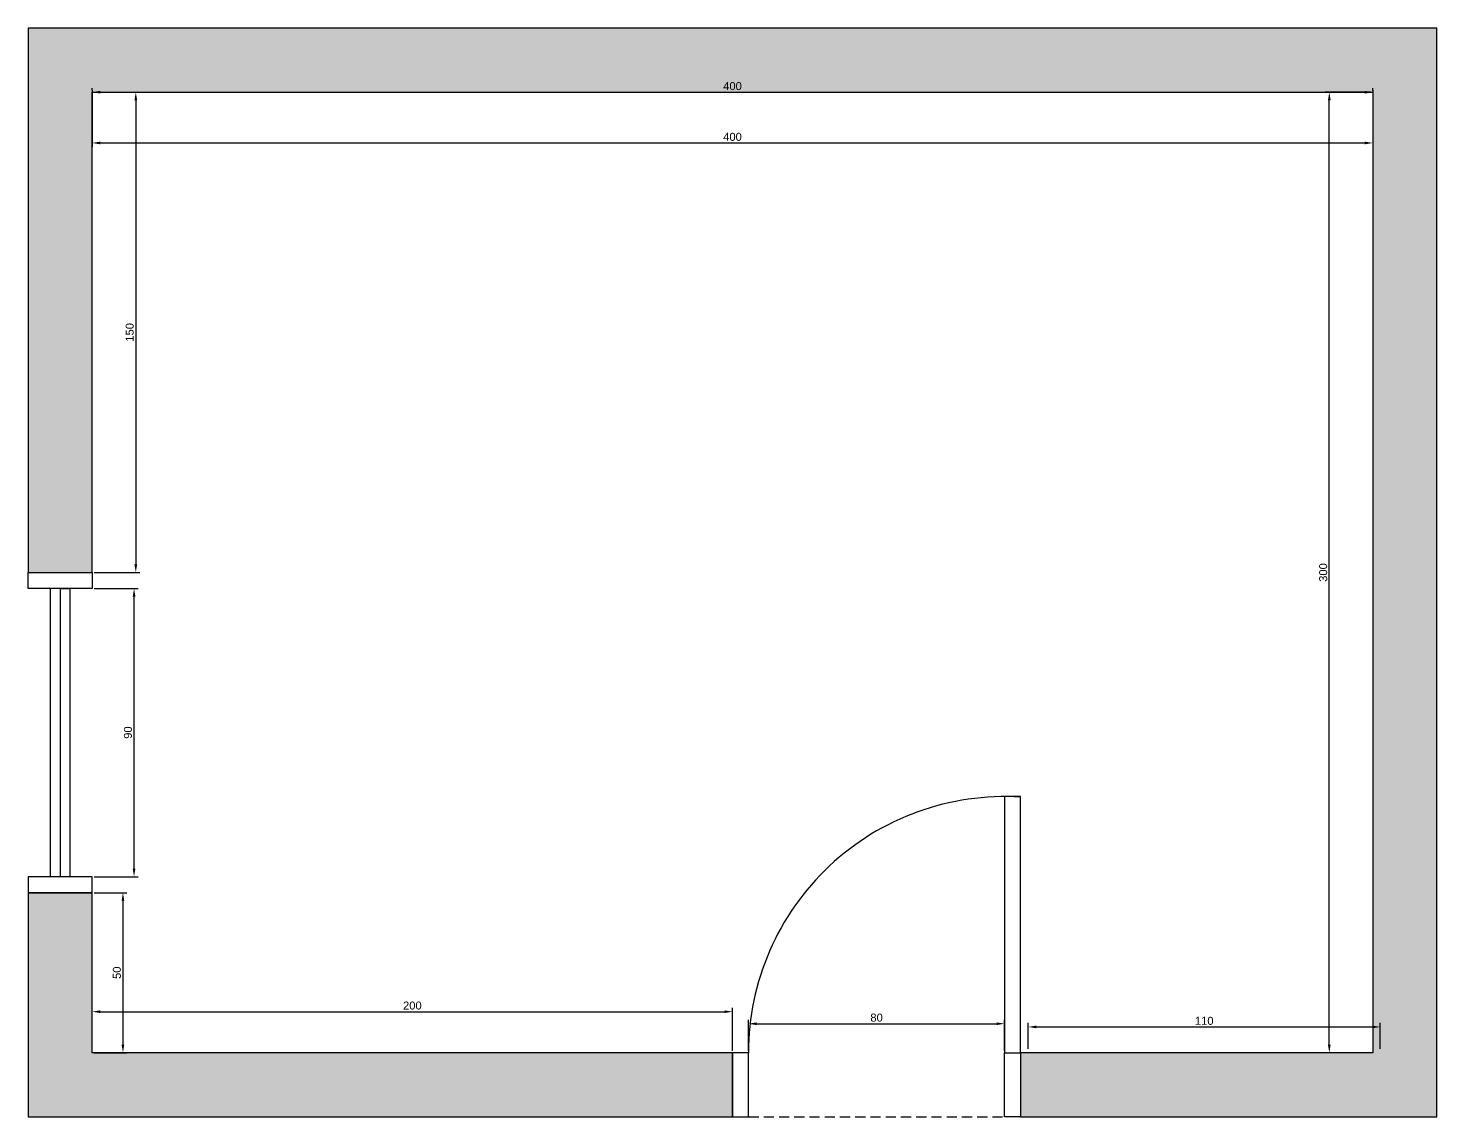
# Model space of a CAD drawing. Header units: centimetres. Extents: x 3981 to 6240, y 1121 to 1550.
# Drawn here: x 5112.7 to 5552.7, y 1155.4 to 1495.4 of the extents above; entities that cross this region are included whole.
import ezdxf

# ---------------------------------------------------------------- set-up
doc = ezdxf.new("R2010")
doc.units = ezdxf.units.CM
doc.linetypes.add('HIDDEN2', pattern=[4.7625, 3.175, -1.5875])
for name, color, linetype in [('Duvar', 7, 'Continuous'), ('Hatch', 7, 'Continuous'), ('Kapı', 10, 'Continuous'), ('Pencere', 10, 'Continuous')]:
    doc.layers.add(name, color=color, linetype=linetype)
doc.styles.get("Standard").update_dxf_attribs({"font": 'arial.ttf'})
doc.dimstyles.new('ISO-25', dxfattribs={"dimtxt": 2.5, "dimasz": 2.5, "dimexe": 1.25, "dimexo": 0.625, "dimtad": 1, "dimtxsty": 'Standard', "dimcen": 2.5, "dimadec": 0, "dimazin": 0, "dimtfac": 1, "dimtmove": 0, "dimatfit": 3, "dimfxl": 1, "dimarcsym": 0})

# ---------------------------------------------------------------- blocks, each defined once
blk = doc.blocks.new('*D13')
at = {"layer": 'Defpoints', "color": 0, "transparency": 16777216}
for p in [(5132.74, 1475.41), (5532.74, 1475.41), (5532.74, 1475.41)]:
    blk.add_point(p, dxfattribs=at)
at = {"layer": 'Duvar', "color": 0, "lineweight": -2, "transparency": 16777216}
for p, q in [((5132.74, 1476.04), (5132.74, 1476.66)), ((5135.24, 1475.41), (5530.24, 1475.41)), ((5532.74, 1476.04), (5532.74, 1476.66))]:
    blk.add_line(p, q, dxfattribs=at)
at = {"layer": 'Duvar', "color": 0, "transparency": 16777216}
for points in [[(5135.24, 1475.83), (5135.24, 1474.99), (5132.74, 1475.41)], [(5530.24, 1475.83), (5530.24, 1474.99), (5532.74, 1475.41)]]:
    blk.add_solid(points, dxfattribs=at)
at = {"layer": 'Duvar', "color": 0, "transparency": 16777216, "insert": (5332.74, 1477.31), "char_height": 2.5, "attachment_point": 5}
blk.add_mtext('400', dxfattribs=at)
blk = doc.blocks.new('*D14')
at = {"color": 0, "lineweight": -2, "transparency": 16777216}
for p, q in [((5133.36, 1475.41), (5147.6, 1475.41)), ((5146.35, 1472.91), (5146.35, 1327.91)), ((5133.36, 1325.41), (5147.6, 1325.41))]:
    blk.add_line(p, q, dxfattribs=at)
at = {"color": 0, "transparency": 16777216}
for points in [[(5145.93, 1472.91), (5146.77, 1472.91), (5146.35, 1475.41)], [(5145.93, 1327.91), (5146.77, 1327.91), (5146.35, 1325.41)]]:
    blk.add_solid(points, dxfattribs=at)
at = {"layer": 'Defpoints', "color": 0, "transparency": 16777216}
for p in [(5132.74, 1475.41), (5132.74, 1325.41), (5146.35, 1325.41)]:
    blk.add_point(p, dxfattribs=at)
at = {"color": 0, "transparency": 16777216, "insert": (5144.45, 1400.41), "char_height": 2.5, "attachment_point": 5, "rotation": 90}
blk.add_mtext('150', dxfattribs=at)
blk = doc.blocks.new('*D15')
at = {"color": 0, "lineweight": -2, "transparency": 16777216}
for p, q in [((5133.36, 1320.41), (5147.06, 1320.41)), ((5145.81, 1232.91), (5145.81, 1317.91)), ((5133.36, 1230.41), (5147.06, 1230.41))]:
    blk.add_line(p, q, dxfattribs=at)
at = {"color": 0, "transparency": 16777216}
for points in [[(5145.4, 1317.91), (5146.23, 1317.91), (5145.81, 1320.41)], [(5145.4, 1232.91), (5146.23, 1232.91), (5145.81, 1230.41)]]:
    blk.add_solid(points, dxfattribs=at)
at = {"layer": 'Defpoints', "color": 0, "transparency": 16777216}
for p in [(5132.74, 1320.41), (5145.81, 1320.41), (5132.74, 1230.41)]:
    blk.add_point(p, dxfattribs=at)
at = {"color": 0, "transparency": 16777216, "insert": (5143.91, 1275.41), "char_height": 2.5, "attachment_point": 5, "rotation": 90}
blk.add_mtext('90', dxfattribs=at)
blk = doc.blocks.new('*D16')
at = {"color": 0, "lineweight": -2, "transparency": 16777216}
for p, q in [((5133.36, 1225.41), (5143.59, 1225.41)), ((5142.34, 1222.91), (5142.34, 1177.91)), ((5133.36, 1175.41), (5143.59, 1175.41))]:
    blk.add_line(p, q, dxfattribs=at)
at = {"color": 0, "transparency": 16777216}
for points in [[(5141.92, 1222.91), (5142.75, 1222.91), (5142.34, 1225.41)], [(5141.92, 1177.91), (5142.75, 1177.91), (5142.34, 1175.41)]]:
    blk.add_solid(points, dxfattribs=at)
at = {"layer": 'Defpoints', "color": 0, "transparency": 16777216}
for p in [(5132.74, 1225.41), (5132.74, 1175.41), (5142.34, 1175.41)]:
    blk.add_point(p, dxfattribs=at)
at = {"color": 0, "transparency": 16777216, "insert": (5140.44, 1200.41), "char_height": 2.5, "attachment_point": 5, "rotation": 90}
blk.add_mtext('50', dxfattribs=at)
blk = doc.blocks.new('*D10')
at = {"color": 0, "lineweight": -2, "transparency": 16777216}
for p, q in [((5132.74, 1176.04), (5132.74, 1189.5)), ((5135.24, 1188.25), (5330.24, 1188.25)), ((5332.74, 1176.04), (5332.74, 1189.5))]:
    blk.add_line(p, q, dxfattribs=at)
at = {"color": 0, "transparency": 16777216}
for points in [[(5135.24, 1188.66), (5135.24, 1187.83), (5132.74, 1188.25)], [(5330.24, 1188.66), (5330.24, 1187.83), (5332.74, 1188.25)]]:
    blk.add_solid(points, dxfattribs=at)
at = {"layer": 'Defpoints', "color": 0, "transparency": 16777216}
for p in [(5332.74, 1188.25), (5132.74, 1175.41), (5332.74, 1175.41)]:
    blk.add_point(p, dxfattribs=at)
at = {"color": 0, "transparency": 16777216, "insert": (5232.74, 1190.15), "char_height": 2.5, "attachment_point": 5}
blk.add_mtext('200', dxfattribs=at)
blk = doc.blocks.new('*D11')
at = {"color": 0, "lineweight": -2, "transparency": 16777216}
for p, q in [((5337.74, 1176.04), (5337.74, 1185.73)), ((5340.24, 1184.48), (5415.24, 1184.48)), ((5417.74, 1176.04), (5417.74, 1185.73))]:
    blk.add_line(p, q, dxfattribs=at)
at = {"color": 0, "transparency": 16777216}
for points in [[(5340.24, 1184.9), (5340.24, 1184.07), (5337.74, 1184.48)], [(5415.24, 1184.9), (5415.24, 1184.07), (5417.74, 1184.48)]]:
    blk.add_solid(points, dxfattribs=at)
at = {"layer": 'Defpoints', "color": 0, "transparency": 16777216}
for p in [(5417.74, 1184.48), (5337.74, 1175.41), (5417.74, 1175.41)]:
    blk.add_point(p, dxfattribs=at)
at = {"color": 0, "transparency": 16777216, "insert": (5377.74, 1186.38), "char_height": 2.5, "attachment_point": 5}
blk.add_mtext('80', dxfattribs=at)
blk = doc.blocks.new('*D12')
at = {"color": 0, "lineweight": -2, "transparency": 16777216}
for p, q in [((5425.09, 1176.62), (5425.09, 1184.73)), ((5535.09, 1176.62), (5535.09, 1184.73)), ((5427.59, 1183.48), (5532.59, 1183.48))]:
    blk.add_line(p, q, dxfattribs=at)
at = {"color": 0, "transparency": 16777216}
for points in [[(5427.59, 1183.9), (5427.59, 1183.07), (5425.09, 1183.48)], [(5532.59, 1183.9), (5532.59, 1183.07), (5535.09, 1183.48)]]:
    blk.add_solid(points, dxfattribs=at)
at = {"layer": 'Defpoints', "color": 0, "transparency": 16777216}
for p in [(5535.09, 1183.48), (5425.09, 1176), (5535.09, 1176)]:
    blk.add_point(p, dxfattribs=at)
at = {"color": 0, "transparency": 16777216, "insert": (5480.09, 1185.38), "char_height": 2.5, "attachment_point": 5}
blk.add_mtext('110', dxfattribs=at)
blk = doc.blocks.new('*D17')
at = {"color": 0, "lineweight": -2, "transparency": 16777216}
for p, q in [((5132.74, 1476.04), (5132.74, 1474.16)), ((5135.24, 1475.41), (5530.24, 1475.41)), ((5532.74, 1476.04), (5532.74, 1476.66))]:
    blk.add_line(p, q, dxfattribs=at)
at = {"color": 0, "transparency": 16777216}
for points in [[(5135.24, 1475.83), (5135.24, 1474.99), (5132.74, 1475.41)], [(5530.24, 1475.83), (5530.24, 1474.99), (5532.74, 1475.41)]]:
    blk.add_solid(points, dxfattribs=at)
at = {"layer": 'Defpoints', "color": 0, "transparency": 16777216}
for p in [(5132.74, 1476.66), (5532.74, 1475.41), (5532.74, 1475.41)]:
    blk.add_point(p, dxfattribs=at)
at = {"color": 0, "transparency": 16777216, "insert": (5332.74, 1477.31), "char_height": 2.5, "attachment_point": 5}
blk.add_mtext('400', dxfattribs=at)
blk = doc.blocks.new('*D18')
at = {"color": 0, "lineweight": -2, "transparency": 16777216}
for p, q in [((5132.74, 1474.79), (5132.74, 1458.31)), ((5532.73, 1476.04), (5532.73, 1458.31)), ((5135.24, 1459.56), (5530.23, 1459.56))]:
    blk.add_line(p, q, dxfattribs=at)
at = {"color": 0, "transparency": 16777216}
for points in [[(5135.24, 1459.98), (5135.24, 1459.14), (5132.74, 1459.56)], [(5530.23, 1459.98), (5530.23, 1459.14), (5532.73, 1459.56)]]:
    blk.add_solid(points, dxfattribs=at)
at = {"layer": 'Defpoints', "color": 0, "transparency": 16777216}
for p in [(5132.74, 1475.41), (5532.73, 1476.66), (5532.73, 1459.56)]:
    blk.add_point(p, dxfattribs=at)
at = {"color": 0, "transparency": 16777216, "insert": (5332.74, 1461.46), "char_height": 2.5, "attachment_point": 5}
blk.add_mtext('400', dxfattribs=at)
blk = doc.blocks.new('*D30')
at = {"color": 0, "lineweight": -2, "transparency": 16777216}
for p, q in [((5532.11, 1475.41), (5517.9, 1475.41)), ((5519.15, 1177.91), (5519.15, 1472.91)), ((5532.11, 1175.41), (5517.9, 1175.41))]:
    blk.add_line(p, q, dxfattribs=at)
at = {"color": 0, "transparency": 16777216}
for points in [[(5518.74, 1472.91), (5519.57, 1472.91), (5519.15, 1475.41)], [(5518.74, 1177.91), (5519.57, 1177.91), (5519.15, 1175.41)]]:
    blk.add_solid(points, dxfattribs=at)
at = {"layer": 'Defpoints', "color": 0, "transparency": 16777216}
for p in [(5519.15, 1475.41), (5532.74, 1475.41), (5532.74, 1175.41)]:
    blk.add_point(p, dxfattribs=at)
at = {"color": 0, "transparency": 16777216, "insert": (5517.25, 1325.41), "char_height": 2.5, "attachment_point": 5, "rotation": 90}
blk.add_mtext('300', dxfattribs=at)

msp = doc.modelspace()

# ---------------------------------------------------------------- hatches: boundary and pattern name
at = {"layer": 'Hatch'}
h = msp.add_hatch(color=256, dxfattribs=at)
h.dxf.hatch_style = 1
h.paths.add_polyline_path([(5132.737, 1475.411), (5532.737, 1475.411), (5532.737, 1175.411), (5422.737, 1175.411), (5422.737, 1155.411), (5552.737, 1155.411), (5552.737, 1495.411), (5112.737, 1495.411), (5112.737, 1325.411), (5132.737, 1325.411)])
h.paths.add_polyline_path([(5132.737, 1225.411), (5112.737, 1225.411), (5112.737, 1155.411), (5332.737, 1155.411), (5332.737, 1175.411), (5132.737, 1175.411)], flags=17)

# ---------------------------------------------------------------- linework, layer by layer
for p, q in [((5332.737, 1175.411), (5332.737, 1155.411)), ((5422.737, 1175.411), (5422.737, 1155.411))]:
    msp.add_line(p, q)
at = {"linetype": 'HIDDEN2'}
msp.add_lwpolyline([(5112.737, 1325.411), (5117.737, 1325.411)], dxfattribs=at)
at = {"layer": 'Duvar'}
for points in [[(5132.737, 1325.411), (5132.737, 1475.411), (5532.737, 1475.411), (5532.737, 1175.411), (5422.737, 1175.411), (5422.737, 1155.411), (5552.737, 1155.411), (5552.737, 1495.411), (5112.737, 1495.411), (5112.737, 1325.411)], [(5132.737, 1225.411), (5112.737, 1225.411), (5112.737, 1155.411), (5332.737, 1155.411), (5332.737, 1175.411), (5132.737, 1175.411)]]:
    msp.add_lwpolyline(points, close=True, dxfattribs=at)
at = {"layer": 'Kapı'}
for points in [[(5417.737, 1175.411), (5422.737, 1175.411), (5422.737, 1255.411), (5417.737, 1255.411), (5417.737, 1175.411)], [(5332.737, 1175.411), (5332.737, 1155.411), (5337.737, 1155.411), (5337.737, 1175.411), (5332.737, 1175.411)], [(5422.737, 1175.411), (5422.737, 1155.411), (5417.737, 1155.411), (5417.737, 1175.411), (5422.737, 1175.411)]]:
    msp.add_lwpolyline(points, dxfattribs=at)
at = {"layer": 'Kapı', "linetype": 'HIDDEN2'}
msp.add_lwpolyline([(5337.737, 1155.411), (5417.737, 1155.411)], dxfattribs=at)
at = {"layer": 'Kapı'}
msp.add_arc((5417.737, 1175.411), 80, 86.41668, 180, dxfattribs=at)
at = {"layer": 'Pencere'}
for points in [[(5112.737, 1325.411), (5132.737, 1325.411), (5132.737, 1320.411), (5112.737, 1320.411), (5112.737, 1325.411)], [(5122.737, 1320.411), (5125.737, 1320.411), (5125.737, 1230.411), (5119.737, 1230.411), (5119.737, 1320.411)], [(5122.737, 1320.411), (5122.737, 1230.411)], [(5112.737, 1225.411), (5132.737, 1225.411), (5132.737, 1230.411), (5112.737, 1230.411), (5112.737, 1225.411)]]:
    msp.add_lwpolyline(points, dxfattribs=at)

# ---------------------------------------------------------------- dimensions: what is measured, and where the dimension line sits
for base, p1, p2, picture, middle in [((5532.737, 1475.411), (5132.737, 1476.661), (5532.737, 1475.411), '*D17', (5332.737, 1477.313)), ((5532.735, 1459.56), (5132.737, 1475.411), (5532.735, 1476.661), '*D18', (5332.736, 1461.461)), ((5332.737, 1188.247), (5132.737, 1175.411), (5332.737, 1175.411), '*D10', (5232.737, 1190.148)), ((5417.737, 1184.482), (5337.737, 1175.411), (5417.737, 1175.411), '*D11', (5377.737, 1186.383)), ((5535.093, 1183.483), (5425.093, 1176), (5535.093, 1176), '*D12', (5480.093, 1185.385))]:
    dim = msp.add_linear_dim(base=base, p1=p1, p2=p2, dimstyle='ISO-25')
    dim.commit()
    dim.dimension.update_dxf_attribs({"geometry": picture, "text_midpoint": middle})
for base, p1, p2, picture, middle in [((5146.351, 1325.411), (5132.737, 1475.411), (5132.737, 1325.411), '*D14', (5144.45, 1400.411)), ((5519.153, 1475.411), (5532.737, 1175.411), (5532.737, 1475.411), '*D30', (5517.251, 1325.411)), ((5145.812, 1320.411), (5132.737, 1230.411), (5132.737, 1320.411), '*D15', (5143.911, 1275.411)), ((5142.338, 1175.411), (5132.737, 1225.411), (5132.737, 1175.411), '*D16', (5140.437, 1200.411))]:
    dim = msp.add_linear_dim(base=base, p1=p1, p2=p2, angle=90, dimstyle='ISO-25')
    dim.commit()
    dim.dimension.update_dxf_attribs({"geometry": picture, "text_midpoint": middle})
at = {"layer": 'Duvar'}
dim = msp.add_linear_dim(base=(5532.737, 1475.411), p1=(5132.737, 1475.411), p2=(5532.737, 1475.411), dimstyle='ISO-25', dxfattribs=at)
dim.commit()
dim.dimension.update_dxf_attribs({"geometry": '*D13', "text_midpoint": (5332.737, 1477.313)})

doc.saveas('drawing.dxf')
